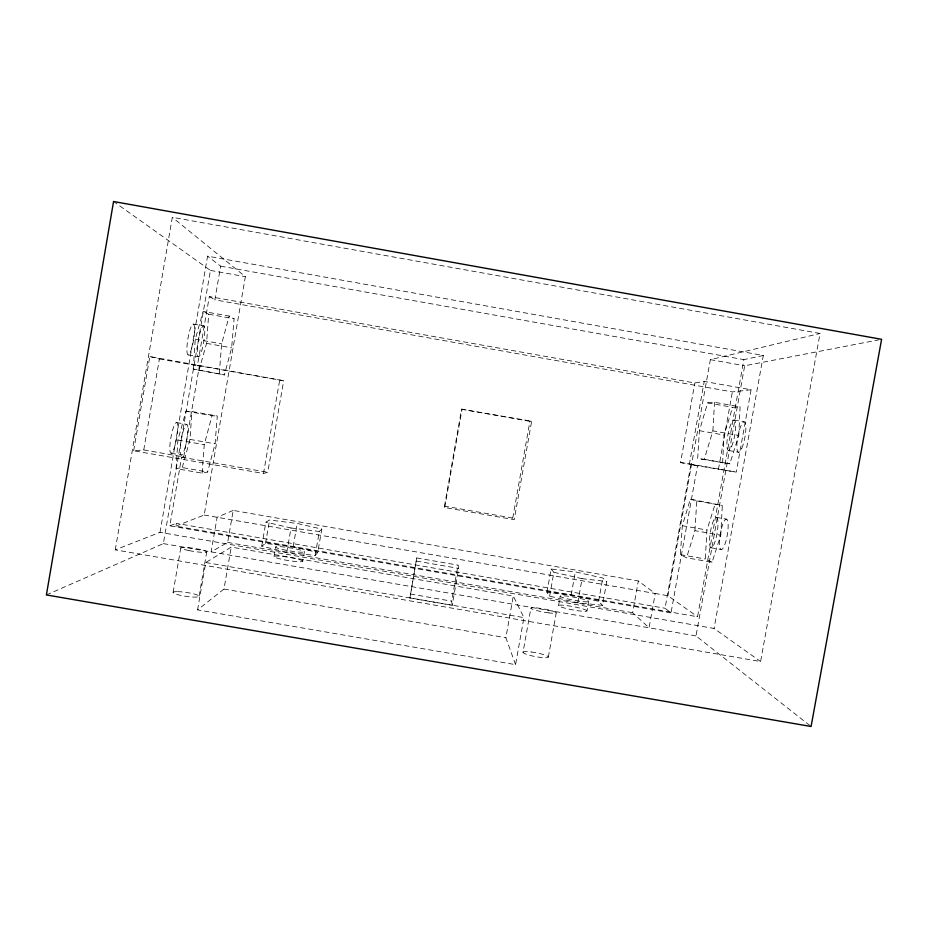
<?xml version="1.0" encoding="UTF-8"?>
<svg xmlns="http://www.w3.org/2000/svg" width="928" height="928" viewBox="0 0 928 928"><rect width="100%" height="100%" fill="white"/><g stroke="black" fill="none" stroke-linecap="round" stroke-linejoin="round"><path stroke-width="0.7" stroke-dasharray="4.64 3.48" d="M738.769 435.452L740.092 406.847L714.514 402.311L707.658 402.891L699.41 430.662L697.659 458.513L729.826 463.814L738.769 435.452L712.89 430.87L704.271 459.302L697.659 458.513M722.599 462.921L724.06 435.035L732.621 407.334L740.092 406.847M720.778 535.201L722.32 505.447L690.351 499.171L682.324 525.724L680.375 554.631L686.546 557.786L712.078 562.252L720.778 535.201L694.933 530.665L686.546 557.786M712.078 562.252L705.292 558.992L706.95 530.039L715.279 503.556M712.89 430.87L714.514 402.311M694.933 530.665L696.777 500.958L690.351 499.171M176.088 468.594L177.898 440.046L185.983 411.15L191.91 411.522L217.303 415.988L215.076 443.804L207.628 472.004L202.095 473.141L176.088 468.594L182.248 467.573L207.628 472.004M193.233 369.042L195.274 339.161L203.162 311.437L229.216 316.065L234.1 318.756L231.652 347.814L224.402 374.935L193.233 369.042L224.402 374.935M182.248 467.573L189.996 439.408L191.91 411.522M198.986 370.446L206.55 343.372L208.684 314.244L203.162 311.437M202.095 473.141L204.241 444.663L212.013 415.732L217.303 415.988M219.275 373.648L221.653 343.836L229.216 316.065M409.909 598.003L416.718 557.948L458.026 565.129L458.699 568.423L452.18 605.323L409.909 598.003L416.718 557.948M115.258 549.852L172.318 217.314L820.039 333.465L760.589 661.536L115.258 549.852L160.01 532.324L714.05 628.465L760.589 661.536M133.655 450.776L149.826 356.561L283.678 380.735L267.774 472.282L263.482 473.489L133.655 450.776L143.759 449.952L183.721 456.947L199.392 366.015L197.432 365.504L209.31 296.566L694.84 382.986L704.236 381.431L751.077 389.772L736.229 472.12L690.861 464.615L665.04 608.258L671.025 612.874L697.508 465.578L680.549 462.585L694.84 382.986M143.759 449.952L159.396 358.95L149.826 356.561M160.01 532.324L207.57 256.151L763.315 355.47L714.05 628.465M46.4 594.941L163.363 543.611L210.424 270.419L114.747 202.35M671.025 612.874L169.801 525.828L181.621 457.202L183.721 456.947M763.315 355.47L743.885 359.612L697.554 616.749L175.833 526.13L176.308 523.346L665.04 608.258M751.077 389.772L732.378 391.918L214.855 299.825L220.655 266.174L207.57 256.151M173.118 592.331L180.798 547.775M175.833 526.13L204.183 515.028L245.375 276.66L172.318 217.314M199.079 596.252L206.758 551.835M197.571 609.882L205.761 562.542L231.246 547.091L513.3 596.02L523.926 617.63L515.562 664.657L197.571 609.882L223.973 589.06L231.246 547.091M233.206 510.423L217.129 517.267L211.132 551.882L227.662 542.428L233.206 510.423L638.325 580.974L655.226 593.491L667.951 595.718L697.554 616.749M263.482 473.489L279.792 379.517M261.719 546.174L265.884 522.162L269.596 520.005L297.215 523.462L321.819 529.099L317.724 552.543L315.137 555.454L286.787 552.264L261.719 546.174L265.512 543.472L293.178 546.662L317.724 552.543M265.512 543.472L269.596 520.005M274.038 556.498L275.686 546.998M286.787 552.264L291.021 527.986L265.884 522.162M293.178 546.662L297.215 523.462M302.748 561.266A14.558 1.647 9.3 0 0 281.602 556.336A14.558 1.647 9.3 0 0 280.801 559.097A14.558 1.647 9.3 0 0 302.748 561.266L304.396 551.789A14.558 1.543 9.3 0 0 283.237 546.928A14.558 1.543 9.3 0 0 282.472 549.515A14.558 1.543 9.3 0 0 304.396 551.789M315.137 555.454L319.325 531.466L321.819 529.099M444.477 506.131L461.564 409.225L531.651 421.219L514.205 519.668L444.732 507.512L444.477 506.131L512.766 518.079L514.205 519.668M444.732 507.512L462.109 408.923M452.18 605.323L451.658 601.17L458.026 565.129M512.766 518.079L529.911 421.312L531.651 421.219M515.562 664.657L505.888 637.745L513.3 596.02M531.28 652.013A12.841 1.949 10.7 0 1 539.852 653.579A12.888 1.949 10.7 0 1 548.344 656.92A12.888 1.949 10.7 0 1 540.989 657.453L539.319 657.244A12.841 1.949 10.7 0 1 534.018 656.328L532.266 655.957A12.888 1.949 10.7 0 1 523.021 652.407L530.874 608.223M546.94 592.342L551.093 569.015L575.314 571.88L602.782 578.016L606.75 581.496L602.492 605.334L577.773 602.771L549.631 596.159L546.94 592.342L571.207 594.952L598.618 601.321L602.492 605.334M549.631 596.159L553.877 572.286L551.093 569.015M548.355 657.047L556.22 612.84M558.528 605.636L560.21 596.205M571.207 594.952L575.314 571.88M577.773 602.771L582.076 578.643L606.75 581.496M586.937 610.972A14.465 1.636 10.7 0 0 566.521 605.566A14.465 1.636 10.7 0 0 564.781 608.107A14.465 1.636 10.7 0 0 586.937 610.972L588.619 601.53A14.477 1.531 10.6 0 0 568.191 596.228A14.477 1.531 10.6 0 0 566.474 598.606A14.477 1.531 10.6 0 0 588.619 601.53M598.618 601.321L602.782 578.016M204.183 515.028L655.226 593.491L649.066 627.792L632.641 612.712L638.325 580.974M680.549 462.585L689.423 463.861L704.236 381.431M667.951 595.718L710.372 359.646L820.039 333.465M718.411 469.475L732.378 391.918M809.947 725.592L696 635.935L744.685 365.771L878.781 339.857M169.801 525.828L176.308 523.346M291.021 527.986L319.325 531.466M690.861 464.615L697.508 465.578M416.405 561.069L458.699 568.423M227.662 542.428L632.641 612.712M163.363 543.611L696 635.935M410.373 594.013L451.658 601.17M205.761 562.542L523.926 617.63M223.973 589.06L505.888 637.745M176.448 422.553L186.737 424.363M716.439 517.372A15.44 3.399 -80.3 0 1 715.221 541.07A15.44 3.399 -80.3 0 1 709.56 539.272A15.44 3.399 -80.3 0 1 716.439 517.372L726.52 519.146A15.44 3.515 -80.3 0 1 725.406 542.845A15.44 3.515 -80.3 0 1 719.536 541.024A15.44 3.515 -80.3 0 1 726.52 519.146M189.996 439.408L215.076 443.804M682.324 525.724L706.95 530.039M177.898 440.046L204.241 444.663M171.158 453.27L181.447 455.068M710.964 547.74L721.044 549.504M181.621 457.202L267.774 472.282M680.375 554.631L705.292 558.992M195.274 339.161L221.653 343.836M206.55 343.372L231.652 347.814M699.41 430.662L724.06 435.035M188.106 354.89L198.395 356.712M728.492 450.463L738.584 452.249M461.564 409.225L529.911 421.312M197.432 365.504L283.678 380.735M159.396 358.95L199.392 366.015M704.271 459.302L729.826 463.814M689.423 463.861L736.229 472.12M185.983 411.15L212.013 415.732M696.777 500.958L722.32 505.447M220.655 266.174L743.885 359.612M210.424 270.419L245.375 276.66M710.372 359.646L744.685 365.771M208.684 314.244L234.1 318.756M707.658 402.891L732.621 407.334M193.407 324.092A15.637 2.888 -80.6 0 1 191.748 348.197A15.637 2.888 -80.6 0 1 187.015 346.144A15.637 2.888 -80.6 0 1 193.407 324.092L203.708 325.914A15.637 2.772 -80.6 0 1 201.944 350.007A15.637 2.772 -80.6 0 1 197.42 347.988A15.637 2.772 -80.6 0 1 203.708 325.914M733.978 420.013L744.082 421.799M553.877 572.286L582.076 578.643M209.31 296.566L214.855 299.825M188.86 550.559A13.154 1.531 8.8 0 1 184.417 547.369A13.154 1.531 8.8 0 1 205.633 551.046A13.154 1.531 8.8 0 1 194.242 551.487A13.096 1.52 8.8 0 1 188.871 550.559M523.021 652.407A12.888 1.949 10.7 0 1 531.268 651.99M548.924 612.886L547.253 612.654A12.841 1.52 10.6 0 1 541.952 611.738L540.2 611.378A12.899 1.531 10.6 0 1 532.765 607.689A12.899 1.531 10.6 0 1 553.018 611.204A12.899 1.531 10.6 0 1 548.924 612.886M176.772 591.646A13.143 1.949 8.4 0 0 181.111 595.474A13.085 1.949 8.4 0 0 186.482 596.402A13.143 1.949 8.4 0 0 197.977 595.3A13.143 1.949 8.4 0 0 176.772 591.646M173.745 449.349A15.602 2.888 -79.8 0 0 177.225 423.319A15.602 2.888 -79.8 0 0 170.358 441.067A15.602 2.888 -79.8 0 0 173.745 449.349M183.941 451.147A15.59 2.761 -79.8 0 0 187.468 425.117A15.59 2.761 -79.8 0 0 180.763 442.888A15.59 2.761 -79.8 0 0 183.941 451.147M741.762 448.305A15.474 3.526 -79.3 0 0 745.056 422.53A15.474 3.526 -79.3 0 0 737.296 440.232A15.474 3.526 -79.3 0 0 741.762 448.305M731.589 446.507A15.486 3.41 -79.3 0 0 734.93 420.732A15.486 3.41 -79.3 0 0 727.32 438.468A15.486 3.41 -79.3 0 0 731.589 446.507"/><path stroke-width="1.39" d="M113.564 201.515L46.4 594.941L811.084 726.485L881.6 339.312L113.564 201.515"/></g></svg>
